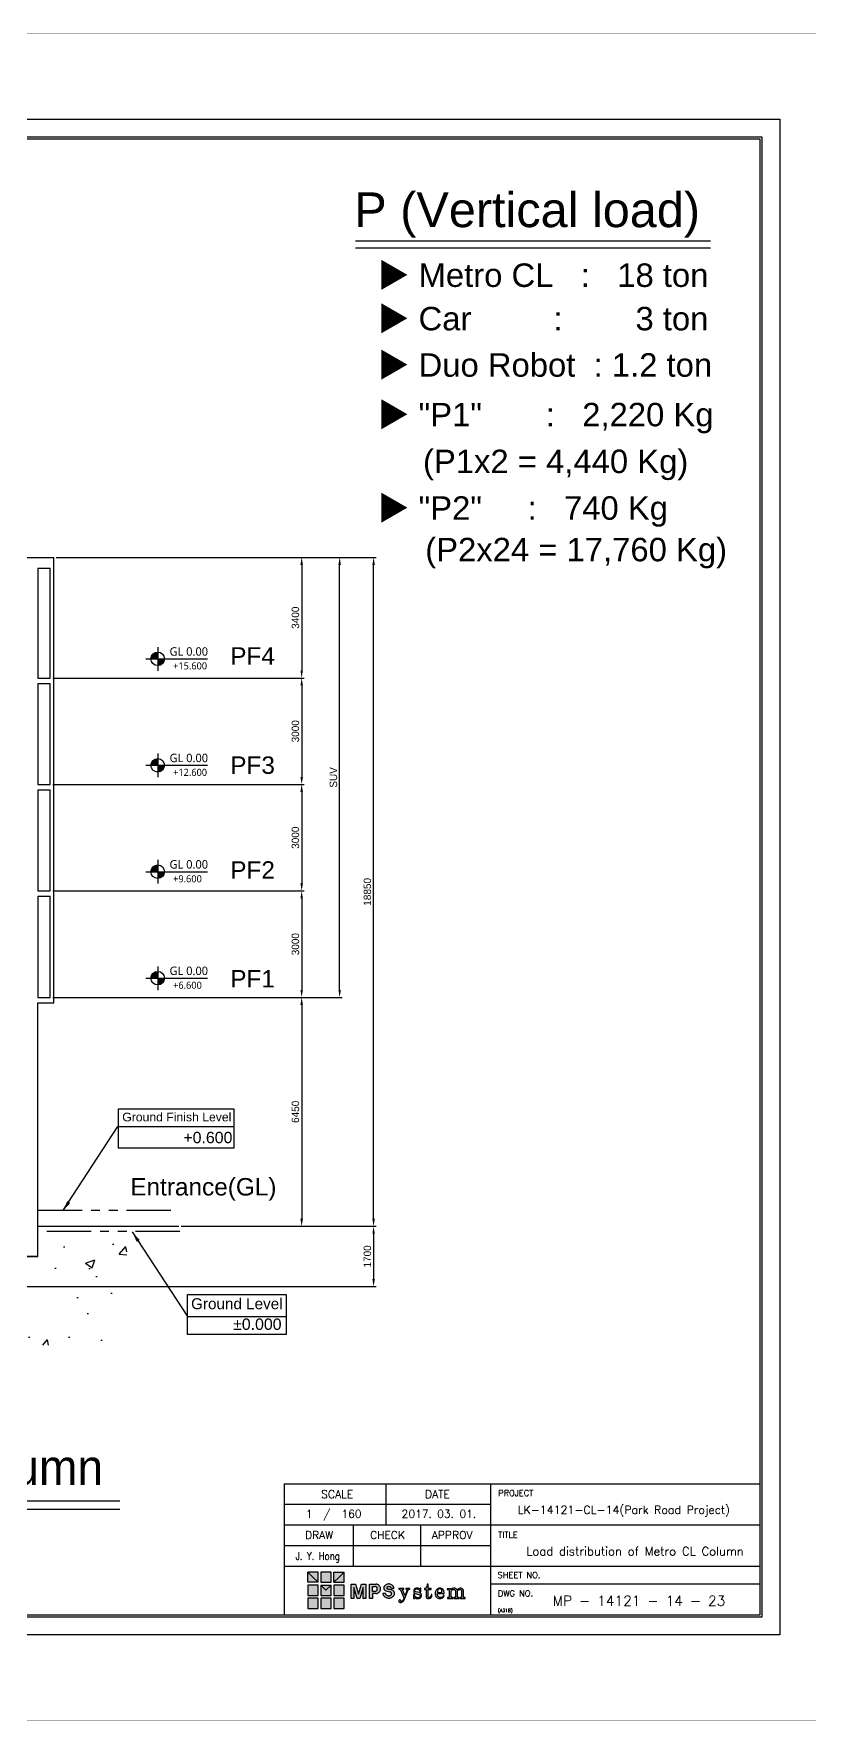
# Model space of a CAD drawing. Header units: millimetres. Extents: x -5 to 1510635, y -6 to 71285.
# Drawn here: x 1324784 to 1346623, y -5 to 47525 of the extents above; entities that cross this region are included whole.
import ezdxf
from ezdxf.enums import TextEntityAlignment as Align

# ---------------------------------------------------------------- set-up
doc = ezdxf.new("R2010")
doc.units = ezdxf.units.MM
doc.header["$LTSCALE"] = 1000
doc.linetypes.add('HIDDEN', pattern=[0.375, 0.25, -0.125])
doc.linetypes.add('PHANTOM', pattern=[2.5, 1.25, -0.25, 0.25, -0.25, 0.25, -0.25])
for name, color, linetype in [('10', 3, 'Continuous'), ('3', 3, 'Continuous'), ('A-SYM', 6, 'Continuous'), ('MP-2', 42, 'Continuous'), ('MP-3', 3, 'Continuous'), ('MP-4', 4, 'HIDDEN'), ('MP-5', 5, 'PHANTOM'), ('MP-7', 7, 'Continuous'), ('MP-8', 8, 'Continuous'), ('TEXT', 3, 'Continuous')]:
    doc.layers.add(name, color=color, linetype=linetype)
doc.styles.add('GHG1', font='simplex.shx', dxfattribs={"bigfont": 'whgtxt.shx'})
doc.styles.add('H', font='arial.ttf')
doc.styles.add('MPS', font='arial.ttf')
doc.styles.add('ROMANS', font='ROMANS.shx')
doc.styles.add('맑은고딕', font='malgun.ttf', dxfattribs={"height": 800})
doc.styles.add('울릉도L', font='')
doc.styles.get('울릉도L').set_extended_font_data('HYwulM')
doc.dimstyles.new('MPS2', dxfattribs={"dimscale": 100, "dimtxt": 3, "dimasz": 3, "dimexe": 1, "dimexo": 1, "dimgap": 1, "dimtad": 1, "dimzin": 12, "dimdsep": 46, "dimtxsty": 'Standard', "dimcen": 1, "dimclrd": 1, "dimclre": 1, "dimclrt": 7, "dimazin": 2, "dimtfac": 1, "dimtmove": 0, "dimatfit": 3, "dimfxl": 1, "dimarcsym": 0})

# ---------------------------------------------------------------- blocks, each defined once
blk = doc.blocks.new('MP LOGO')
h = blk.add_hatch(color=20)
h.paths.add_polyline_path([(9, 55), (0, 64), (0, 46), (18, 46)])
h.paths.add_polyline_path([(18, 41), (0, 41), (0, 23), (18, 23)])
h.paths.add_polyline_path([(32, 32), (23, 41), (23, 23), (41, 23), (41, 41)])
h.paths.add_polyline_path([(64, 23), (64, 41), (46, 41), (46, 23)])
h.paths.add_polyline_path([(64, 46), (64, 64), (55, 55), (46, 46)])
h.paths.add_polyline_path([(64, 18), (46, 18), (46, 0), (64, 0)])
h.paths.add_polyline_path([(0, 0), (18, 0), (18, 18), (0, 18)])
h = blk.add_hatch(color=131)
h.paths.add_polyline_path([(18, 64), (0, 64), (9, 55), (18, 46)])
h.paths.add_polyline_path([(41, 64), (23, 64), (23, 46), (41, 46)])
h.paths.add_polyline_path([(64, 64), (46, 64), (46, 46), (55, 55)])
h.paths.add_polyline_path([(41, 41), (23, 41), (32, 32)])
h.paths.add_polyline_path([(41, 18), (23, 18), (23, 0), (41, 0)])
at = {"color": 131}
for points in [[(9, 55), (18, 46), (18, 64), (0, 64)], [(23, 46), (41, 46), (41, 64), (23, 64)], [(55, 55), (46, 46), (46, 64), (64, 64)], [(23, 0), (41, 0), (41, 18), (23, 18)]]:
    blk.add_lwpolyline(points, close=True, dxfattribs=at)
at = {"color": 20}
for points in [[(9, 55), (18, 46), (0, 46), (0, 64)], [(55, 55), (46, 46), (64, 46), (64, 64)], [(0, 23), (18, 23), (18, 41), (0, 41)], [(32, 32), (23, 41), (23, 23), (41, 23), (41, 41)], [(46, 23), (64, 23), (64, 41), (46, 41)], [(0, 0), (18, 0), (18, 18), (0, 18)], [(46, 0), (64, 0), (64, 18), (46, 18)]]:
    blk.add_lwpolyline(points, close=True, dxfattribs=at)
at = {"color": 143}
blk.add_lwpolyline([(23, 41), (41, 41), (32, 32), (32, 32)], close=True, dxfattribs=at)
blk = doc.blocks.new('MP LOGO 02')
at = {"layer": 'MP-2'}
h = blk.add_hatch(color=256, dxfattribs=at)
h.paths.add_polyline_path([(8.38, 4.28), (7.62, 4.28), (7.62, 1.78), (8.09, 1.78), (8.09, 3.69), (8.69, 1.78), (9.16, 1.78), (9.76, 3.69), (9.76, 1.78), (10.23, 1.78), (10.23, 4.28), (9.47, 4.28), (8.92, 2.49)])
h.paths.add_polyline_path([(10.86, 1.78), (11.38, 1.78), (11.38, 2.62), (12, 2.62), (12.11, 2.63), (12.2, 2.65), (12.3, 2.68), (12.39, 2.73), (12.47, 2.78), (12.55, 2.85), (12.62, 2.92), (12.68, 3), (12.73, 3.09), (12.77, 3.18), (12.79, 3.28), (12.81, 3.38), (12.81, 3.48), (12.8, 3.58), (12.78, 3.68), (12.75, 3.77), (12.7, 3.86), (12.65, 3.95), (12.59, 4.02), (12.51, 4.09), (12.43, 4.15), (12.35, 4.2), (12.25, 4.24), (12.16, 4.27), (12.06, 4.28), (10.86, 4.28)])
h.paths.add_polyline_path([(11.38, 3.89), (11.85, 3.89), (11.92, 3.88), (11.99, 3.85), (12.05, 3.82), (12.1, 3.77), (12.15, 3.72), (12.19, 3.66), (12.22, 3.59), (12.23, 3.52), (12.24, 3.45), (12.23, 3.38), (12.22, 3.31), (12.19, 3.24), (12.15, 3.18), (12.1, 3.13), (12.05, 3.09), (11.99, 3.05), (11.92, 3.02), (11.85, 3.01), (11.38, 3.01)], flags=16)
h.paths.add_polyline_path([(14.02, 3.76), (14.1, 3.8), (14.18, 3.82), (14.26, 3.83), (14.34, 3.83), (14.42, 3.81), (14.5, 3.79), (14.57, 3.75), (14.64, 3.7), (14.7, 3.65), (14.75, 3.58), (15.19, 3.58), (15.16, 3.69), (15.11, 3.79), (15.06, 3.88), (14.99, 3.97), (14.91, 4.05), (14.83, 4.12), (14.74, 4.18), (14.64, 4.23), (14.53, 4.27), (14.42, 4.29), (14.31, 4.31), (14.2, 4.31), (14.09, 4.29), (13.99, 4.27), (13.88, 4.23), (13.78, 4.18), (13.69, 4.12), (13.6, 4.05), (13.53, 3.97), (13.48, 3.92), (13.44, 3.85), (13.41, 3.79), (13.39, 3.72), (13.37, 3.64), (13.37, 3.57), (13.39, 3.49), (13.41, 3.42), (13.44, 3.35), (13.48, 3.29), (13.52, 3.23), (13.58, 3.19), (13.64, 3.14), (13.71, 3.11), (14.46, 2.93), (14.55, 2.91), (14.65, 2.84), (14.72, 2.75), (14.75, 2.63), (14.74, 2.52), (14.7, 2.41), (14.62, 2.32), (14.54, 2.28), (14.46, 2.25), (14.37, 2.23), (14.29, 2.22), (14.2, 2.23), (14.11, 2.24), (14.03, 2.27), (13.95, 2.3), (13.88, 2.35), (13.81, 2.41), (13.75, 2.47), (13.7, 2.54), (13.66, 2.62), (13.19, 2.62), (13.23, 2.51), (13.28, 2.4), (13.34, 2.3), (13.41, 2.21), (13.49, 2.12), (13.58, 2.05), (13.68, 1.98), (13.78, 1.92), (13.89, 1.88), (14, 1.85), (14.12, 1.82), (14.24, 1.82), (14.35, 1.82), (14.47, 1.83), (14.58, 1.86), (14.69, 1.9), (14.8, 1.95), (14.9, 2.02), (14.99, 2.09), (15.08, 2.17), (15.15, 2.26), (15.22, 2.36), (15.25, 2.43), (15.27, 2.51), (15.28, 2.59), (15.27, 2.67), (15.26, 2.75), (15.24, 2.83), (15.21, 2.9), (15.17, 2.97), (15.12, 3.04), (15.06, 3.1), (15, 3.14), (14.93, 3.19), (14.85, 3.22), (14.74, 3.27), (14.62, 3.32), (14.5, 3.36), (14.38, 3.38), (14.26, 3.4), (14.18, 3.41), (14.1, 3.42), (14.03, 3.46), (13.95, 3.52), (13.92, 3.59), (13.92, 3.67), (13.97, 3.74)])
h.paths.add_polyline_path([(16.65, 3.29), (16.65, 3.36), (16.7, 3.4), (16.91, 3.4), (16.91, 3.52), (16.03, 3.52), (16.03, 3.4), (16.16, 3.38), (16.3, 3.3), (16.93, 1.85), (16.89, 1.71), (16.73, 1.44), (16.6, 1.28), (16.47, 1.2), (16.35, 1.21), (16.37, 1.41), (16.29, 1.51), (16.13, 1.51), (16.01, 1.42), (16, 1.21), (16.09, 1.09), (16.24, 1.03), (16.44, 1.03), (16.57, 1.08), (16.76, 1.23), (16.94, 1.49), (17.11, 1.82), (17.68, 3.25), (17.79, 3.36), (17.97, 3.4), (17.97, 3.52), (17.23, 3.52), (17.23, 3.4), (17.45, 3.37), (17.5, 3.31), (17.5, 3.25), (17.12, 2.26), (17.06, 2.32)])
h.paths.add_polyline_path([(18.99, 2.94), (18.89, 3.01), (18.85, 3.09), (18.85, 3.24), (18.89, 3.31), (19, 3.41), (19.08, 3.43), (19.38, 3.42), (19.5, 3.36), (19.62, 3.25), (19.78, 2.94), (19.88, 2.94), (19.88, 3.56), (19.78, 3.56), (19.67, 3.43), (19.44, 3.56), (19.1, 3.58), (18.85, 3.5), (18.72, 3.36), (18.64, 3.14), (18.64, 2.97), (18.68, 2.83), (18.73, 2.74), (18.89, 2.62), (19.56, 2.45), (19.67, 2.4), (19.78, 2.28), (19.78, 2.09), (19.71, 1.98), (19.56, 1.9), (19.44, 1.87), (19.21, 1.9), (19.03, 1.98), (18.9, 2.11), (18.81, 2.28), (18.76, 2.47), (18.62, 2.47), (18.62, 1.76), (18.76, 1.76), (18.84, 1.9), (19.1, 1.77), (19.25, 1.73), (19.62, 1.76), (19.82, 1.86), (19.96, 2.04), (20, 2.17), (20, 2.42), (19.95, 2.57), (19.82, 2.7), (19.7, 2.78)])
h.paths.add_polyline_path([(21.18, 3.36), (21.73, 3.36), (21.73, 3.52), (21.18, 3.52), (21.18, 4.28), (21.03, 4.28), (20.99, 4.03), (20.92, 3.79), (20.74, 3.58), (20.52, 3.52), (20.52, 3.36), (20.82, 3.36), (20.82, 2.06), (20.85, 1.96), (20.96, 1.83), (21.09, 1.76), (21.39, 1.73), (21.58, 1.81), (21.71, 1.92), (21.81, 2.13), (21.84, 2.47), (21.71, 2.47), (21.68, 2.21), (21.56, 2), (21.45, 1.95), (21.32, 1.95), (21.2, 2.03), (21.18, 2.09)])
h.paths.add_polyline_path([(24.02, 2.64), (24.02, 2.75), (23.92, 3.15), (23.84, 3.29), (23.71, 3.43), (23.43, 3.57), (23.15, 3.58), (22.95, 3.53), (22.81, 3.46), (22.57, 3.2), (22.44, 2.85), (22.43, 2.49), (22.47, 2.31), (22.55, 2.12), (22.76, 1.88), (23.06, 1.75), (23.41, 1.73), (23.63, 1.81), (23.8, 1.93), (23.92, 2.07), (24.02, 2.27), (23.89, 2.31), (23.77, 2.12), (23.63, 2), (23.53, 1.95), (23.43, 1.92), (23.17, 1.93), (23, 2.03), (22.91, 2.14), (22.84, 2.34), (22.81, 2.64)])
h.paths.add_polyline_path([(22.81, 2.79), (22.85, 3.07), (22.92, 3.25), (23.02, 3.37), (23.16, 3.43), (23.35, 3.43), (23.45, 3.4), (23.53, 3.32), (23.62, 3.12), (23.62, 2.8)], flags=16)
h.paths.add_polyline_path([(25.23, 2.86), (25.26, 3.01), (25.34, 3.2), (25.43, 3.29), (25.57, 3.36), (25.75, 3.36), (25.86, 3.31), (25.94, 3.22), (26, 3.06), (26, 1.98), (25.94, 1.92), (25.68, 1.92), (25.68, 1.78), (26.61, 1.78), (26.61, 1.92), (26.38, 1.92), (26.33, 2), (26.33, 2.89), (26.37, 3.06), (26.43, 3.19), (26.51, 3.27), (26.68, 3.36), (26.86, 3.36), (26.97, 3.3), (27.04, 3.17), (27.08, 3), (27.08, 2.01), (27.02, 1.92), (26.77, 1.92), (26.77, 1.78), (27.7, 1.78), (27.7, 1.92), (27.46, 1.92), (27.41, 1.98), (27.41, 3.06), (27.38, 3.24), (27.22, 3.47), (27.02, 3.57), (26.74, 3.57), (26.47, 3.43), (26.35, 3.3), (26.33, 3.25), (26.29, 3.22), (26.22, 3.36), (26.05, 3.52), (25.86, 3.58), (25.7, 3.58), (25.57, 3.55), (25.42, 3.46), (25.32, 3.37), (25.26, 3.26), (25.23, 3.26), (25.23, 3.52), (24.56, 3.48), (24.56, 3.32), (24.85, 3.32), (24.9, 3.25), (24.9, 2), (24.83, 1.92), (24.57, 1.92), (24.57, 1.78), (24.9, 1.78), (25.52, 1.78), (25.52, 1.92), (25.28, 1.92), (25.23, 2)])
for points in [[(8.09, 1.78), (7.62, 1.78), (7.62, 4.28), (8.38, 4.28), (8.92, 2.49), (9.47, 4.28), (10.23, 4.28), (10.23, 1.78), (9.76, 1.78), (9.76, 3.69), (9.16, 1.78), (8.69, 1.78), (8.09, 3.69), (8.09, 1.78)], [(16.03, 3.52), (16.03, 3.4), (16.16, 3.38), (16.3, 3.3), (16.93, 1.85), (16.89, 1.71), (16.73, 1.44), (16.6, 1.28), (16.47, 1.2), (16.35, 1.21), (16.37, 1.41), (16.29, 1.51), (16.13, 1.51), (16.01, 1.42), (16, 1.21), (16.09, 1.09), (16.24, 1.03), (16.44, 1.03), (16.57, 1.08), (16.76, 1.23), (16.94, 1.49), (17.11, 1.82), (17.68, 3.25), (17.79, 3.36), (17.97, 3.4), (17.97, 3.52), (17.23, 3.52), (17.23, 3.4), (17.45, 3.37), (17.5, 3.31), (17.5, 3.25), (17.12, 2.26), (17.06, 2.32), (16.65, 3.29), (16.65, 3.36), (16.7, 3.4), (16.91, 3.4), (16.91, 3.52), (16.03, 3.52)], [(19.1, 3.58), (18.85, 3.5), (18.72, 3.36), (18.64, 3.14), (18.64, 2.97), (18.68, 2.83), (18.73, 2.74), (18.89, 2.62), (19.56, 2.45), (19.67, 2.4), (19.78, 2.28), (19.78, 2.09), (19.71, 1.98), (19.56, 1.9), (19.44, 1.87), (19.21, 1.9), (19.03, 1.98), (18.9, 2.11), (18.81, 2.28), (18.76, 2.47), (18.62, 2.47), (18.62, 1.76), (18.76, 1.76), (18.84, 1.9), (19.1, 1.77), (19.25, 1.73), (19.62, 1.76), (19.82, 1.86), (19.96, 2.04), (20, 2.17), (20, 2.42), (19.95, 2.57), (19.82, 2.7), (19.7, 2.78), (18.99, 2.94), (18.89, 3.01), (18.85, 3.09), (18.85, 3.24), (18.89, 3.31), (19, 3.41), (19.08, 3.43), (19.38, 3.42), (19.5, 3.36), (19.62, 3.25), (19.78, 2.94), (19.88, 2.94), (19.88, 3.56), (19.78, 3.56), (19.69, 3.45), (19.65, 3.45), (19.44, 3.56), (19.1, 3.58)], [(21.03, 4.28), (20.99, 4.03), (20.92, 3.79), (20.74, 3.58), (20.52, 3.52), (20.52, 3.36), (20.82, 3.36), (20.82, 2.06), (20.85, 1.96), (20.96, 1.83), (21.09, 1.76), (21.39, 1.73), (21.58, 1.81), (21.71, 1.92), (21.81, 2.13), (21.84, 2.47), (21.71, 2.47), (21.68, 2.21), (21.56, 2), (21.45, 1.95), (21.32, 1.95), (21.2, 2.03), (21.18, 2.09), (21.18, 3.36), (21.73, 3.36), (21.73, 3.52), (21.18, 3.52), (21.18, 4.28), (21.03, 4.28)], [(23.15, 3.58), (22.95, 3.53), (22.81, 3.46), (22.57, 3.2), (22.44, 2.85), (22.43, 2.49), (22.47, 2.31), (22.55, 2.12), (22.76, 1.88), (23.06, 1.75), (23.41, 1.73), (23.63, 1.81), (23.8, 1.93), (23.92, 2.07), (24.02, 2.27), (23.89, 2.31), (23.77, 2.12), (23.63, 2), (23.53, 1.95), (23.43, 1.92), (23.17, 1.93), (23, 2.03), (22.91, 2.14), (22.84, 2.34), (22.81, 2.64), (24.02, 2.64), (24.02, 2.75), (23.92, 3.15), (23.84, 3.29), (23.71, 3.43), (23.43, 3.57), (23.15, 3.58)], [(23.16, 3.43), (23.02, 3.37), (22.92, 3.25), (22.85, 3.07), (22.81, 2.79), (23.62, 2.8), (23.62, 3.12), (23.53, 3.32), (23.45, 3.4), (23.35, 3.43), (23.16, 3.43)], [(25.7, 3.58), (25.57, 3.55), (25.42, 3.46), (25.32, 3.37), (25.26, 3.26), (25.23, 3.26), (25.23, 3.52), (24.56, 3.48), (24.56, 3.32), (24.85, 3.32), (24.9, 3.25), (24.9, 2), (24.83, 1.92), (24.57, 1.92), (24.57, 1.78), (24.9, 1.78), (25.52, 1.78), (25.52, 1.92), (25.28, 1.92), (25.23, 2), (25.23, 2.86), (25.26, 3.01), (25.34, 3.2), (25.43, 3.29), (25.57, 3.36), (25.75, 3.36), (25.86, 3.31), (25.94, 3.22), (26, 3.06), (26, 1.98), (25.94, 1.92), (25.68, 1.92), (25.68, 1.78), (26.61, 1.78), (26.61, 1.92), (26.38, 1.92), (26.33, 2), (26.33, 2.89), (26.37, 3.06), (26.43, 3.19), (26.51, 3.27), (26.68, 3.36), (26.86, 3.36), (26.97, 3.3), (27.04, 3.17), (27.08, 3), (27.08, 2.01), (27.02, 1.92), (26.77, 1.92), (26.77, 1.78), (27.7, 1.78), (27.7, 1.92), (27.46, 1.92), (27.41, 1.98), (27.41, 3.06), (27.38, 3.24), (27.22, 3.47), (27.02, 3.57), (26.74, 3.57), (26.47, 3.43), (26.35, 3.3), (26.33, 3.25), (26.29, 3.22), (26.22, 3.36), (26.05, 3.52), (25.86, 3.58), (25.7, 3.58)]]:
    blk.add_lwpolyline(points, close=True, dxfattribs=at)
for points in [[(12, 2.62), (11.38, 2.62), (11.38, 1.78), (10.86, 1.78), (10.86, 4.28), (12.06, 4.28)], [(11.85, 3.01), (11.38, 3.01), (11.38, 3.89), (11.85, 3.89)], [(11.85, 3.01), (11.92, 3.02), (11.99, 3.05), (12.05, 3.09), (12.1, 3.13), (12.15, 3.18), (12.19, 3.24), (12.22, 3.31), (12.23, 3.38), (12.24, 3.45), (12.23, 3.52), (12.22, 3.59), (12.19, 3.66), (12.15, 3.72), (12.1, 3.77), (12.05, 3.82), (11.99, 3.85), (11.92, 3.88), (11.85, 3.89)], [(12, 2.62), (12.11, 2.63), (12.2, 2.65), (12.3, 2.68), (12.39, 2.73), (12.47, 2.78), (12.55, 2.85), (12.62, 2.92), (12.68, 3), (12.73, 3.09), (12.77, 3.18), (12.79, 3.28), (12.81, 3.38), (12.81, 3.48), (12.8, 3.58), (12.78, 3.68), (12.75, 3.77), (12.7, 3.86), (12.65, 3.95), (12.59, 4.02), (12.51, 4.09), (12.43, 4.15), (12.35, 4.2), (12.25, 4.24), (12.16, 4.27), (12.06, 4.28)], [(13.66, 2.62), (13.19, 2.62), (13.23, 2.51), (13.28, 2.4), (13.34, 2.3), (13.41, 2.21), (13.49, 2.12), (13.58, 2.05), (13.68, 1.98), (13.78, 1.92), (13.89, 1.88), (14, 1.85), (14.12, 1.82), (14.24, 1.82), (14.35, 1.82), (14.47, 1.83), (14.58, 1.86), (14.69, 1.9), (14.8, 1.95), (14.9, 2.02), (14.99, 2.09), (15.08, 2.17), (15.15, 2.26), (15.22, 2.36), (15.25, 2.43), (15.27, 2.51), (15.28, 2.59), (15.27, 2.67), (15.26, 2.75), (15.24, 2.83), (15.21, 2.9), (15.17, 2.97), (15.12, 3.04), (15.06, 3.1), (15, 3.14), (14.93, 3.19), (14.85, 3.22), (14.74, 3.27), (14.62, 3.32), (14.5, 3.36), (14.38, 3.38), (14.26, 3.4)], [(14.75, 3.58), (15.19, 3.58), (15.16, 3.69), (15.11, 3.79), (15.06, 3.88), (14.99, 3.97), (14.91, 4.05), (14.83, 4.12), (14.74, 4.18), (14.64, 4.23), (14.53, 4.27), (14.42, 4.29), (14.31, 4.31), (14.2, 4.31), (14.09, 4.29), (13.99, 4.27), (13.88, 4.23), (13.78, 4.18), (13.69, 4.12), (13.6, 4.05), (13.53, 3.97), (13.48, 3.92), (13.44, 3.85), (13.41, 3.79), (13.39, 3.72), (13.37, 3.64), (13.37, 3.57), (13.39, 3.49), (13.41, 3.42), (13.44, 3.35), (13.48, 3.29), (13.52, 3.23), (13.58, 3.19), (13.64, 3.14), (13.71, 3.11), (14.46, 2.93)], [(14.02, 3.76), (13.99, 3.75), (13.96, 3.72), (13.93, 3.69), (13.92, 3.65), (13.92, 3.61), (13.93, 3.57), (13.94, 3.53), (13.97, 3.5)], [(13.97, 3.5), (14.03, 3.46), (14.1, 3.42), (14.18, 3.41), (14.26, 3.4)], [(14.75, 3.58), (14.7, 3.65), (14.64, 3.7), (14.57, 3.75), (14.5, 3.79), (14.42, 3.81), (14.34, 3.83), (14.26, 3.83), (14.18, 3.82), (14.1, 3.8), (14.02, 3.76)], [(13.66, 2.62), (13.7, 2.54), (13.75, 2.47), (13.81, 2.41), (13.88, 2.35), (13.95, 2.3), (14.03, 2.27), (14.11, 2.24), (14.2, 2.23), (14.29, 2.22), (14.37, 2.23), (14.46, 2.25), (14.54, 2.28)], [(14.54, 2.28), (14.59, 2.31), (14.64, 2.34), (14.68, 2.39), (14.71, 2.44), (14.73, 2.49), (14.75, 2.55), (14.75, 2.61), (14.74, 2.66), (14.73, 2.72), (14.7, 2.77), (14.66, 2.82), (14.62, 2.86), (14.57, 2.89), (14.52, 2.92), (14.46, 2.93)]]:
    blk.add_lwpolyline(points, dxfattribs=at)
at = {"color": 40, "xscale": 0.1000000000000227, "yscale": 0.1000000000000227, "zscale": 0.1000000000000227}
blk.add_blockref('MP LOGO', (0, 0), dxfattribs=at)
blk = doc.blocks.new('*D503')
at = {"layer": 'DEFPOINTS', "color": 0, "linetype": 'ByBlock', "transparency": 16777216}
for p in [(1325349, 32767, 0), (1325249, 29367, 0), (1332329, 29367)]:
    blk.add_point(p, dxfattribs=at)
at = {"layer": 'MP-8', "color": 1, "linetype": 'ByBlock', "lineweight": -2, "transparency": 16777216}
for p, q in [((1325419, 32767), (1332399, 32767)), ((1332329, 32557), (1332329, 29577)), ((1325319, 29367), (1332399, 29367))]:
    blk.add_line(p, q, dxfattribs=at)
at = {"layer": 'MP-8', "color": 1, "linetype": 'ByBlock', "transparency": 16777216}
for points in [[(1332294, 32557), (1332364, 32557), (1332329, 32767)], [(1332294, 29577), (1332364, 29577), (1332329, 29367)]]:
    blk.add_solid(points, dxfattribs=at)
at = {"layer": 'MP-8', "color": 7, "linetype": 'ByBlock', "transparency": 16777216, "insert": (1332154, 31067), "char_height": 210, "attachment_point": 5, "rotation": 90}
blk.add_mtext('3400', dxfattribs=at)
blk = doc.blocks.new('*D504')
at = {"layer": 'DEFPOINTS', "color": 0, "linetype": 'ByBlock', "transparency": 16777216}
for p in [(1325249, 29367, 0), (1325249, 26367, 0), (1332329, 26367)]:
    blk.add_point(p, dxfattribs=at)
at = {"layer": 'MP-8', "color": 1, "linetype": 'ByBlock', "lineweight": -2, "transparency": 16777216}
for p, q in [((1325319, 29367), (1332399, 29367)), ((1332329, 29157), (1332329, 26577)), ((1325319, 26367), (1332399, 26367))]:
    blk.add_line(p, q, dxfattribs=at)
at = {"layer": 'MP-8', "color": 1, "linetype": 'ByBlock', "transparency": 16777216}
for points in [[(1332294, 29157), (1332364, 29157), (1332329, 29367)], [(1332294, 26577), (1332364, 26577), (1332329, 26367)]]:
    blk.add_solid(points, dxfattribs=at)
at = {"layer": 'MP-8', "color": 7, "linetype": 'ByBlock', "transparency": 16777216, "insert": (1332154, 27867), "char_height": 210, "attachment_point": 5, "rotation": 90}
blk.add_mtext('3000', dxfattribs=at)
blk = doc.blocks.new('*D505')
at = {"layer": 'DEFPOINTS', "color": 0, "linetype": 'ByBlock', "transparency": 16777216}
for p in [(1325249, 26367, 0), (1325249, 23367, 0), (1332329, 23367)]:
    blk.add_point(p, dxfattribs=at)
at = {"layer": 'MP-8', "color": 1, "linetype": 'ByBlock', "lineweight": -2, "transparency": 16777216}
for p, q in [((1325319, 26367), (1332399, 26367)), ((1332329, 26157), (1332329, 23577)), ((1325319, 23367), (1332399, 23367))]:
    blk.add_line(p, q, dxfattribs=at)
at = {"layer": 'MP-8', "color": 1, "linetype": 'ByBlock', "transparency": 16777216}
for points in [[(1332294, 26157), (1332364, 26157), (1332329, 26367)], [(1332294, 23577), (1332364, 23577), (1332329, 23367)]]:
    blk.add_solid(points, dxfattribs=at)
at = {"layer": 'MP-8', "color": 7, "linetype": 'ByBlock', "transparency": 16777216, "insert": (1332154, 24867), "char_height": 210, "attachment_point": 5, "rotation": 90}
blk.add_mtext('3000', dxfattribs=at)
blk = doc.blocks.new('*D506')
at = {"layer": 'DEFPOINTS', "color": 0, "linetype": 'ByBlock', "transparency": 16777216}
for p in [(1325249, 23367, 0), (1325249, 20367, 0), (1332329, 20367)]:
    blk.add_point(p, dxfattribs=at)
at = {"layer": 'MP-8', "color": 1, "linetype": 'ByBlock', "lineweight": -2, "transparency": 16777216}
for p, q in [((1325319, 23367), (1332399, 23367)), ((1332329, 23157), (1332329, 20577)), ((1325319, 20367), (1332399, 20367))]:
    blk.add_line(p, q, dxfattribs=at)
at = {"layer": 'MP-8', "color": 1, "linetype": 'ByBlock', "transparency": 16777216}
for points in [[(1332294, 23157), (1332364, 23157), (1332329, 23367)], [(1332294, 20577), (1332364, 20577), (1332329, 20367)]]:
    blk.add_solid(points, dxfattribs=at)
at = {"layer": 'MP-8', "color": 7, "linetype": 'ByBlock', "transparency": 16777216, "insert": (1332154, 21867), "char_height": 210, "attachment_point": 5, "rotation": 90}
blk.add_mtext('3000', dxfattribs=at)
blk = doc.blocks.new('*D507')
at = {"layer": 'DEFPOINTS', "color": 0, "linetype": 'ByBlock', "transparency": 16777216}
for p in [(1325249, 20367, 0), (1328868, 13917), (1332329, 13917)]:
    blk.add_point(p, dxfattribs=at)
at = {"layer": 'MP-8', "color": 1, "linetype": 'ByBlock', "lineweight": -2, "transparency": 16777216}
for p, q in [((1325319, 20367), (1332399, 20367)), ((1332329, 20157), (1332329, 14127)), ((1328938, 13917), (1332399, 13917))]:
    blk.add_line(p, q, dxfattribs=at)
at = {"layer": 'MP-8', "color": 1, "linetype": 'ByBlock', "transparency": 16777216}
for points in [[(1332294, 20157), (1332364, 20157), (1332329, 20367)], [(1332294, 14127), (1332364, 14127), (1332329, 13917)]]:
    blk.add_solid(points, dxfattribs=at)
at = {"layer": 'MP-8', "color": 7, "linetype": 'ByBlock', "transparency": 16777216, "insert": (1332154, 17142), "char_height": 210, "attachment_point": 5, "rotation": 90}
blk.add_mtext('6450', dxfattribs=at)
blk = doc.blocks.new('*D508')
at = {"layer": 'DEFPOINTS', "color": 0, "linetype": 'ByBlock', "transparency": 16777216}
for p in [(1328868, 13917), (1305514, 12217, 0), (1334355, 12217)]:
    blk.add_point(p, dxfattribs=at)
at = {"layer": 'MP-8', "color": 1, "linetype": 'ByBlock', "lineweight": -2, "transparency": 16777216}
for p, q in [((1328938, 13917), (1334425, 13917)), ((1334355, 13707), (1334355, 12427)), ((1305584, 12217), (1334425, 12217))]:
    blk.add_line(p, q, dxfattribs=at)
at = {"layer": 'MP-8', "color": 1, "linetype": 'ByBlock', "transparency": 16777216}
for points in [[(1334320, 13707), (1334390, 13707), (1334355, 13917)], [(1334320, 12427), (1334390, 12427), (1334355, 12217)]]:
    blk.add_solid(points, dxfattribs=at)
at = {"layer": 'MP-8', "color": 7, "linetype": 'ByBlock', "transparency": 16777216, "insert": (1334180, 13067), "char_height": 210, "attachment_point": 5, "rotation": 90}
blk.add_mtext('1700', dxfattribs=at)
blk = doc.blocks.new('*D509')
at = {"layer": 'DEFPOINTS', "color": 0, "linetype": 'ByBlock', "transparency": 16777216}
for p in [(1325349, 32767, 0), (1333399, 32767), (1325249, 20367, 0)]:
    blk.add_point(p, dxfattribs=at)
at = {"layer": 'MP-8', "color": 1, "linetype": 'ByBlock', "lineweight": -2, "transparency": 16777216}
for p, q in [((1325419, 32767), (1333469, 32767)), ((1333399, 20577), (1333399, 32557)), ((1325319, 20367), (1333469, 20367))]:
    blk.add_line(p, q, dxfattribs=at)
at = {"layer": 'MP-8', "color": 1, "linetype": 'ByBlock', "transparency": 16777216}
for points in [[(1333364, 32557), (1333434, 32557), (1333399, 32767)], [(1333364, 20577), (1333434, 20577), (1333399, 20367)]]:
    blk.add_solid(points, dxfattribs=at)
at = {"layer": 'MP-8', "color": 7, "linetype": 'ByBlock', "transparency": 16777216, "insert": (1333224, 26567), "char_height": 210, "attachment_point": 5, "rotation": 90}
blk.add_mtext('SUV', dxfattribs=at)
blk = doc.blocks.new('*D510')
at = {"layer": 'DEFPOINTS', "color": 0, "linetype": 'ByBlock', "transparency": 16777216}
for p in [(1325349, 32767, 0), (1334355, 32767), (1328868, 13917)]:
    blk.add_point(p, dxfattribs=at)
at = {"layer": 'MP-8', "color": 1, "linetype": 'ByBlock', "lineweight": -2, "transparency": 16777216}
for p, q in [((1325419, 32767), (1334425, 32767)), ((1334355, 14127), (1334355, 32557)), ((1328938, 13917), (1334425, 13917))]:
    blk.add_line(p, q, dxfattribs=at)
at = {"layer": 'MP-8', "color": 1, "linetype": 'ByBlock', "transparency": 16777216}
for points in [[(1334320, 32557), (1334390, 32557), (1334355, 32767)], [(1334320, 14127), (1334390, 14127), (1334355, 13917)]]:
    blk.add_solid(points, dxfattribs=at)
at = {"layer": 'MP-8', "color": 7, "linetype": 'ByBlock', "transparency": 16777216, "insert": (1334180, 23342), "char_height": 210, "attachment_point": 5, "rotation": 90}
blk.add_mtext('18850', dxfattribs=at)
blk = doc.blocks.new('1223333333')
at = {"layer": 'A-SYM'}
h = blk.add_hatch(color=256, dxfattribs=at)
h.paths.add_polyline_path([(-984, 0), (-984, 96, 0.414214), (-1080, 0)])
h.paths.add_polyline_path([(-888, 0), (-984, 0), (-984, -96, 0.414214)])
blk.add_line((-984, 168), (-984, -168), dxfattribs=at)
blk.add_lwpolyline([(-1152, 0), (-298, 0), (-277, 0)], dxfattribs=at)
blk.add_circle((-984, 0), 96, dxfattribs=at)

msp = doc.modelspace()

# ---------------------------------------------------------------- hatches: boundary and pattern name
at = {"layer": 'MP-8', "linetype": 'ByBlock'}
h = msp.add_hatch(dxfattribs=at)
h.set_pattern_fill('AR-CONC', color=256, scale=15, style=0)
h.set_pattern_definition([(50, (320270.8, -183557.6), (2732.77, -239.0863), [285.75, -3143.25]), (355, (320270.8, -183557.6), (-528.6424, 2865.85), [228.6, -2514.6]), (100.451, (320498.6, -183577.6), (2204.1375, 2626.75), [242.85, -2671.35]), (46.1842, (320271, -182795.6), (4066.186, -630.635), [428.625, -4714.875]), (96.6356, (320609.7, -182848), (3561.064, 3711.383), [364.275, -4007.025]), (351.184, (320271, -182795.6), (3561.069, 3711.377), [342.9, -3771.9]), (21, (320651.8, -182986.1), (2274.223, -1533.983), [285.75, -3143.25]), (326, (320651.8, -182986), (927.0304, 2762.8195), [228.6, -2514.6]), (71.4514, (320841.4, -183114), (3201.2474, 1228.843), [242.85, -2671.35]), (37.5, (320270.8, -183557.6), (46.32905, 1268.3256), [0, -2484.12, 0, -2552.7, 0, -2524.125]), (7.5, (320270.8, -183557.6), (1002.295, 1502.7086), [0, -1455.42, 0, -2426.97, 0, -962.025]), (327.5, (319421.2, -183557.6), (2033.8589, -85.9312), [0, -952.5, 0, -2971.8, 0, -3943.35]), (317.5, (319040.2, -183557.6), (2221.9377, 381.3974), [0, -1238.25, 0, -1973.58, 0, -2800.35])])
edge = h.paths.add_edge_path()
edge.add_line((1327401.885, 13767.34), (1327401.885, 10567.34))
edge.add_line((1327401.885, 10567.34), (1308924.422, 10567.34))
edge.add_line((1308924.422, 10567.34), (1307224.422, 8417.34))
edge.add_line((1307224.422, 8417.34), (1298464.081, 8417.34))
edge.add_line((1298464.081, 8417.34), (1298464.081, 13767.34))
edge.add_line((1324901.885, 13767.34), (1324901.885, 13067.34))
edge.add_line((1324901.885, 13067.34), (1307714.081, 13067.34))
edge.add_line((1307714.081, 13067.34), (1306014.081, 10917.34))
edge.add_line((1306014.081, 10917.34), (1300964.081, 10917.34))
edge.add_line((1300964.081, 10917.34), (1300964.081, 13767.34))

# ---------------------------------------------------------------- linework, layer by layer
at = {"layer": '10'}
for p, q in [((1343846.561, 41674.656), (1333843.668, 41674.656)), ((1343846.561, 41484.622), (1333843.668, 41484.622))]:
    msp.add_line(p, q, dxfattribs=at)
at = {"layer": '3'}
for p, q in [((1300005.003, 6176.121), (1327207.431, 6176.121)), ((1300005.003, 5942.42), (1327207.431, 5942.42))]:
    msp.add_line(p, q, dxfattribs=at)
at = {"layer": 'MP-2'}
for p, q in [((1331834.973, 6661.238), (1331834.973, 2954.343)), ((1331834.973, 6661.238), (1345235.657, 6661.238)), ((1334703.7, 6661.238), (1334703.7, 5501.274)), ((1337646.103, 6661.238), (1337646.103, 2954.343)), ((1331834.973, 6081.256), (1337646.103, 6081.256)), ((1331834.973, 5501.274), (1345235.657, 5501.274)), ((1333780.718, 5501.274), (1333780.718, 4341.311)), ((1335676.573, 5501.274), (1335676.573, 4341.311)), ((1331834.973, 4921.293), (1337646.103, 4921.293)), ((1331834.973, 4341.311), (1345235.657, 4341.311)), ((1337646.103, 3843.952), (1345235.657, 3843.952))]:
    msp.add_line(p, q, dxfattribs=at)
at = {"layer": 'MP-2', "const_width": 10}
msp.add_lwpolyline([(1348230, 0), (1281030, 0), (1281030, 47520), (1348230, 47520)], close=True, dxfattribs=at)
at = {"layer": 'MP-4', "linetype": 'ByBlock', "elevation": 0}
for points in [[(1327166.827, 17230.315), (1330422.853, 17230.315), (1330422.853, 16113.419), (1327166.827, 16113.419)], [(1329110.216, 11992.093), (1331889.999, 11992.093), (1331889.999, 10865.801), (1329110.216, 10865.801)]]:
    msp.add_lwpolyline(points, close=True, dxfattribs=at)
at = {"layer": 'MP-5'}
for p, q in [((1324898.861, 14367.34, 0), (1328868.249, 14367.34, 0)), ((1328901.885, 13767.34, 0), (1324898.861, 13767.34, 0))]:
    msp.add_line(p, q, dxfattribs=at)
at = {"layer": 'MP-7'}
for points in [[(1283470, 45120), (1345790, 45120), (1345790, 2400), (1283470, 2400)], [(1345291.091, 2898.909), (1283968.909, 2898.909), (1283968.909, 44621.091), (1345291.091, 44621.091)], [(1284024.343, 44565.657), (1345235.657, 44565.657), (1345235.657, 2954.343), (1284024.343, 2954.343)]]:
    msp.add_lwpolyline(points, close=True, dxfattribs=at)
at = {"layer": 'MP-8', "linetype": 'ByBlock'}
for p, q in [((1300964.081, 32767.34, 0), (1325349.382, 32767.34, 0)), ((1324898.861, 32467.34, 0), (1324898.861, 29367.34, 0)), ((1324898.861, 32467.34, 0), (1325249.382, 32467.34, 0)), ((1325249.382, 29367.34, 0), (1325249.382, 32467.34, 0)), ((1325349.382, 20217.34, 0), (1325349.382, 32767.34, 0)), ((1324898.861, 29367.34, 0), (1325249.382, 29367.34, 0)), ((1324898.861, 29217.34, 0), (1324898.861, 26367.34, 0)), ((1324898.861, 29217.34, 0), (1325249.382, 29217.34, 0)), ((1325249.382, 26367.34, 0), (1325249.382, 29217.34, 0)), ((1324898.861, 26367.34, 0), (1325249.382, 26367.34, 0)), ((1324898.861, 26217.34, 0), (1324898.861, 23367.34, 0)), ((1324898.861, 26217.34, 0), (1325249.382, 26217.34, 0)), ((1325249.382, 23367.34, 0), (1325249.382, 26217.34, 0)), ((1324898.861, 23367.34, 0), (1325249.382, 23367.34, 0)), ((1324898.861, 23217.34, 0), (1324898.861, 20367.34, 0)), ((1324898.861, 23217.34, 0), (1325249.382, 23217.34, 0)), ((1325249.382, 20367.34, 0), (1325249.382, 23217.34, 0)), ((1324898.861, 20367.34, 0), (1325249.382, 20367.34, 0)), ((1324898.861, 20217.34, 0), (1325349.382, 20217.34, 0)), ((1324898.861, 13067.34, 0), (1324898.861, 20217.34, 0)), ((1324898.861, 13917.34, 0), (1328868.249, 13917.34, 0)), ((1307714.081, 13067.34, 0), (1324898.861, 13067.34, 0)), ((1307714.081, 13067.34, 0), (1324898.861, 13067.34, 0)), ((1324898.861, 13067.34, 0), (1307714.081, 13067.34, 0))]:
    msp.add_line(p, q, dxfattribs=at)

# ---------------------------------------------------------------- block references
at = {"layer": 'MP-3', "xscale": 160, "yscale": 160, "zscale": 160}
msp.add_blockref('MP LOGO 02', (1332501.033, 3146.572), dxfattribs=at)
at = {"layer": 'MP-4', "linetype": 'ByBlock', "xscale": 1.984499999962281, "yscale": 1.984499999962281, "zscale": 1.984499999962281}
for p in [(1330227.682, 29907.73, 0), (1330227.682, 26907.73, 0), (1330227.682, 23907.73, 0), (1330227.682, 20907.73, 0)]:
    msp.add_blockref('1223333333', p, dxfattribs=at)

# ---------------------------------------------------------------- texts
at = {"linetype": 'ByBlock', "attachment_point": 1, "style": 'H'}
for s, insert, char_height, width in [('{\\fArial|b0|i0|c238|p34;PF}4', (1330317.744, 30235.221, 148.468), 491.09893, 1612.52738), ('{\\fArial|b0|i0|c238|p34;PF}3', (1330317.744, 27158.104, 148.468), 491.09893, 1612.52738), ('{\\fArial|b0|i0|c238|p34;PF}2', (1330317.744, 24203.034, 148.468), 491.09893, 1612.52738), ('PF1', (1330317.744, 21138.559, 148.468), 491.0989, 1612.52738), ('Entrance(GL)', (1327502.484, 15275.159, 148.468), 491.09893, 4197.16095)]:
    msp.add_mtext(s, dxfattribs=dict(at, insert=insert, char_height=char_height, width=width))
at = {"layer": 'A-SYM', "style": '맑은고딕'}
for p in [(1328608.33, 29996.797, 0), (1328608.33, 26996.797, 0), (1328608.33, 23996.797, 0), (1328608.33, 20996.797, 0)]:
    msp.add_text('GL 0.00', height=238.14, dxfattribs=at).set_placement(p)
at = {"layer": 'A-SYM', "color": 2, "style": '맑은고딕'}
for s, p in [('+15.600', (1328708.859, 29610.361, 0)), ('+12.600', (1328708.859, 26610.361, 0)), ('+9.600', (1328708.859, 23610.361, 0)), ('+6.600', (1328708.859, 20610.361, 0))]:
    msp.add_text(s, height=198.45, dxfattribs=at).set_placement(p)
at = {"layer": 'MP-2'}
for s, height, style, p in [('1  /  160', 220.6061, 'ROMANS', (1333229.367, 5702.953)), ('2017. 03. 01.', 220.60606, 'ROMANS', (1336193.393, 5702.953)), ('LK-14121-CL-14(Park Road Project)', 227.55556, 'GHG1', (1341399.563, 5812.997)), ('MP - 14121 - 14 - 23', 284.44444, 'GHG1', (1341828.201, 3220.883))]:
    msp.add_text(s, height=height, rotation=0.0000004, dxfattribs=dict(at, style=style)).set_placement(p, align=Align.CENTER)
at = {"layer": 'MP-2', "style": 'GHG1'}
msp.add_text('Load distribution of Metro CL Column', height=238.93333, rotation=0.0000004, dxfattribs=at).set_placement((1344777.996, 4639.484), align=Align.RIGHT)
at = {"layer": 'MP-2', "style": 'ROMANS', "width": 0.8}
msp.add_text('J. Y. Hong', height=220.6061, rotation=0.0000004, dxfattribs=at).set_placement((1332781.406, 4515.446), align=Align.CENTER)
at = {"layer": 'MP-2', "style": 'ROMANS'}
msp.add_text('(A31B)', height=90.5051, rotation=0.0000004, dxfattribs=at).set_placement((1337855.521, 3044.616))
at = {"layer": 'MP-3', "style": 'ROMANS'}
for s, p in [('SCALE', (1333329.675, 6255.978)), ('DATE', (1336151.413, 6255.978)), ('DRAW', (1332822.438, 5104.247)), ('CHECK', (1334748.201, 5104.247)), ('APPROV', (1336567.101, 5104.247))]:
    msp.add_text(s, height=220.6061, rotation=0.0000004, dxfattribs=at).set_placement(p, align=Align.CENTER)
for s, p in [('PROJECT', (1337863.829, 6314.245)), ('TITLE', (1337863.829, 5133.324)), ('SHEET NO.', (1337846.856, 4003.479)), ('DWG NO.', (1337855.521, 3485.368))]:
    msp.add_text(s, height=169.697, rotation=0.0000004, dxfattribs=at).set_placement(p)
at = {"layer": 'MP-7', "color": 0, "style": 'MPS'}
for s, height, p in [('P (Vertical load) ', 979.776, (1333811.416, 42073.969)), ('▶ Metro CL   :   18 ton', 661.3488, (1334461.96, 40389.477)), ('▶ Car         :        3 ton', 661.3488, (1334461.96, 39165.571)), ('▶ Duo Robot  : 1.2 ton', 661.3488, (1334461.96, 37859.837)), ('▶ "P1"       :   2,220 Kg', 661.3488, (1334461.96, 36460.912)), ('     (P1x2 = 4,440 Kg)', 661.3488, (1334461.96, 35142.014)), ('▶ "P2"     :   740 Kg', 661.3488, (1334461.96, 33828.219)), ('(P2x24 = 17,760 Kg)', 661.3488, (1335808.502, 32656.944))]:
    msp.add_text(s, height=height, dxfattribs=at).set_placement(p)
at = {"layer": 'MP-7', "linetype": 'ByBlock', "style": 'H'}
for s, insert, char_height, width, attachment_point in [('Ground Finish{\\fArial|b0|i0|c238|p34; Level}', (1327276.935, 16869.604, 0), 245.76, 3211.6758, 7), ('+{\\fArial|b0|i0|c238|p34;0.}6{\\fArial|b0|i0|c238|p34;00}', (1328998.382, 16253.238, 0), 320, 2683.40813, 7), ('Ground Level', (1329215.096, 11887.842, 0), 307.2, 2576.07181, 1), ('{\\fArial|b0|i0|c238|p34;%%P0.000}', (1331762.437, 11317.212, 0), 320, 2683.40813, 3)]:
    msp.add_mtext(s, dxfattribs=dict(at, insert=insert, char_height=char_height, width=width, attachment_point=attachment_point))
at = {"layer": 'TEXT', "color": 0, "style": '울릉도L'}
msp.add_text('Load distribution of Metro CL Column', height=995.55556, dxfattribs=at).set_placement((1326738.981, 6628.787), align=Align.RIGHT)

# ---------------------------------------------------------------- dimensions: what is measured, and where the dimension line sits
at = {"layer": 'MP-8', "linetype": 'ByBlock'}
for base, p1, p2, picture, middle in [((1332328.886, 29367.34, 0), (1325349.382, 32767.34, 0), (1325249.382, 29367.34, 0), '*D503', (1332153.886, 31067.34, 0)), ((1334355.246, 32767.34, 0), (1328868.249, 13917.34, 0), (1325349.382, 32767.34, 0), '*D510', (1334180.246, 23342.34, 0)), ((1332328.886, 26367.34, 0), (1325249.382, 29367.34, 0), (1325249.382, 26367.34, 0), '*D504', (1332153.886, 27867.34, 0)), ((1332328.886, 23367.34, 0), (1325249.382, 26367.34, 0), (1325249.382, 23367.34, 0), '*D505', (1332153.886, 24867.34, 0)), ((1332328.886, 20367.34, 0), (1325249.382, 23367.34, 0), (1325249.382, 20367.34, 0), '*D506', (1332153.886, 21867.34, 0)), ((1332328.886, 13917.34, 0), (1325249.382, 20367.34, 0), (1328868.249, 13917.34, 0), '*D507', (1332153.886, 17142.34, 0)), ((1334355.246, 12217.34, 0), (1328868.249, 13917.34, 0), (1305514.081, 12217.34, 0), '*D508', (1334180.246, 13067.34, 0))]:
    dim = msp.add_linear_dim(base=base, p1=p1, p2=p2, angle=90, dimstyle='MPS2', override={"dimscale": 70}, dxfattribs=at)
    dim.commit()
    dim.dimension.update_dxf_attribs({"geometry": picture, "text_midpoint": middle})
dim = msp.add_linear_dim(base=(1333398.968, 32767.34, 0), p1=(1325249.382, 20367.34, 0), p2=(1325349.382, 32767.34, 0), angle=90, text='SUV', dimstyle='MPS2', override={"dimscale": 70}, dxfattribs=at)
dim.commit()
dim.dimension.update_dxf_attribs({"geometry": '*D509', "text_midpoint": (1333223.968, 26567.34, 0)})

# ---------------------------------------------------------------- leaders
for points in [[(1325606.097, 14347.377, 0), (1327156.505, 16731.235, 0), (1330422.853, 16731.235, 0)], [(1327559.809, 13757.028, 0), (1329110.216, 11373.17, 0), (1331908.209, 11373.17, 0)]]:
    msp.add_leader(points, dimstyle='MPS2', override={"dimgap": 1, "dimtad": 0}, dxfattribs=at)

doc.saveas('drawing.dxf')
